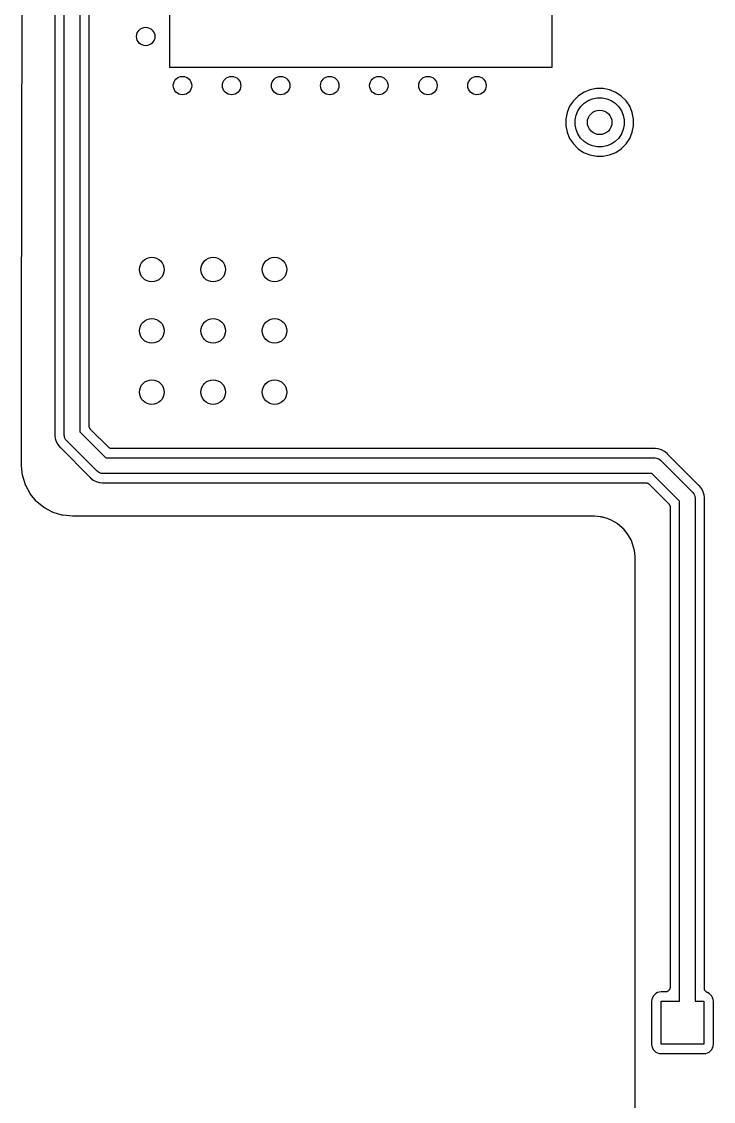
# Model space of a CAD drawing. Extents: x 0.48 to 2.43, y -7.79 to -4.85.
# Drawn here: x 0.479 to 0.923, y -6.707 to -6.014 of the extents above; entities that cross this region are included whole.
import ezdxf

# ---------------------------------------------------------------- set-up
doc = ezdxf.new("R2010")
doc.units = 0
doc.header["$MEASUREMENT"] = 0
doc.layers.add('BLACK', color=7, linetype='CONTINUOUS')

msp = doc.modelspace()

# ---------------------------------------------------------------- linework, layer by layer
at = {"layer": 'BLACK', "linetype": 'CONTINUOUS'}
for p, q in [((0.479425, -6.22047), (0.479902, -5.85976)), ((0.500811, -5.92588), (0.500811, -6.27884)), ((0.506811, -6.27928), (0.506811, -5.92544)), ((0.516811, -5.92727), (0.516811, -6.27746)), ((0.522811, -6.27373), (0.522811, -5.931)), ((0.574275, -5.94503), (0.574275, -6.04316)), ((0.819836, -6.04316), (0.819836, -5.94503)), ((0.574275, -6.04316), (0.574288, -6.04329)), ((0.574288, -6.04329), (0.574422, -6.04331)), ((0.574422, -6.04331), (0.819688, -6.04331)), ((0.819688, -6.04331), (0.819822, -6.04329)), ((0.819822, -6.04329), (0.819836, -6.04316)), ((0.840092, -6.05947), (0.83653, -6.06185)), ((0.84405, -6.05783), (0.840092, -6.05947)), ((0.848252, -6.05699), (0.84405, -6.05783)), ((0.852536, -6.05699), (0.848252, -6.05699)), ((0.856737, -6.05783), (0.852536, -6.05699)), ((0.860695, -6.05947), (0.856737, -6.05783)), ((0.864257, -6.06185), (0.860695, -6.05947)), ((0.833501, -6.06488), (0.831121, -6.06844)), ((0.83653, -6.06185), (0.833501, -6.06488)), ((0.838161, -6.0687), (0.840355, -6.06651)), ((0.840355, -6.06651), (0.842934, -6.06478)), ((0.842934, -6.06478), (0.8458, -6.0636)), ((0.8458, -6.0636), (0.848843, -6.06299)), ((0.848843, -6.06299), (0.851945, -6.06299)), ((0.851945, -6.06299), (0.854987, -6.0636)), ((0.854987, -6.0636), (0.857853, -6.06478)), ((0.857853, -6.06478), (0.860432, -6.06651)), ((0.860432, -6.06651), (0.862626, -6.0687)), ((0.867286, -6.06488), (0.864257, -6.06185)), ((0.869667, -6.06844), (0.867286, -6.06488)), ((0.829481, -6.0724), (0.828646, -6.0766)), ((0.831121, -6.06844), (0.829481, -6.0724)), ((0.835251, -6.07415), (0.836438, -6.07128)), ((0.836438, -6.07128), (0.838161, -6.0687)), ((0.862626, -6.0687), (0.864349, -6.07128)), ((0.864349, -6.07128), (0.865537, -6.07415)), ((0.871306, -6.0724), (0.869667, -6.06844)), ((0.872142, -6.0766), (0.871306, -6.0724)), ((0.828646, -6.0766), (0.828646, -6.08088)), ((0.834646, -6.07719), (0.835251, -6.07415)), ((0.834646, -6.08029), (0.834646, -6.07719)), ((0.835251, -6.08333), (0.834646, -6.08029)), ((0.865537, -6.07415), (0.866142, -6.07719)), ((0.866142, -6.08029), (0.865537, -6.08333)), ((0.866142, -6.07719), (0.866142, -6.08029)), ((0.872142, -6.08088), (0.872142, -6.0766)), ((0.828646, -6.08088), (0.829481, -6.08508)), ((0.829481, -6.08508), (0.831121, -6.08904)), ((0.836438, -6.0862), (0.835251, -6.08333)), ((0.838161, -6.08878), (0.836438, -6.0862)), ((0.864349, -6.0862), (0.862626, -6.08878)), ((0.865537, -6.08333), (0.864349, -6.0862)), ((0.869667, -6.08904), (0.871306, -6.08508)), ((0.871306, -6.08508), (0.872142, -6.08088)), ((0.831121, -6.08904), (0.833501, -6.0926)), ((0.833501, -6.0926), (0.83653, -6.09563)), ((0.840355, -6.09097), (0.838161, -6.08878)), ((0.842934, -6.0927), (0.840355, -6.09097)), ((0.8458, -6.09388), (0.842934, -6.0927)), ((0.848843, -6.09449), (0.8458, -6.09388)), ((0.854987, -6.09388), (0.851945, -6.09449)), ((0.857853, -6.0927), (0.854987, -6.09388)), ((0.860432, -6.09097), (0.857853, -6.0927)), ((0.862626, -6.08878), (0.860432, -6.09097)), ((0.864257, -6.09563), (0.867286, -6.0926)), ((0.867286, -6.0926), (0.869667, -6.08904)), ((0.83653, -6.09563), (0.840092, -6.09801)), ((0.840092, -6.09801), (0.84405, -6.09965)), ((0.84405, -6.09965), (0.848252, -6.10049)), ((0.848252, -6.10049), (0.852536, -6.10049)), ((0.851945, -6.09449), (0.848843, -6.09449)), ((0.852536, -6.10049), (0.856737, -6.09965)), ((0.856737, -6.09965), (0.860695, -6.09801)), ((0.860695, -6.09801), (0.864257, -6.09563)), ((0.479425, -6.29896), (0.479425, -6.22047)), ((0.479425, -6.22047), (0.479425, -6.22047)), ((0.479425, -6.22047), (0.479425, -6.22047)), ((0.522838, -6.274), (0.522811, -6.27373)), ((0.522862, -6.27428), (0.522838, -6.274)), ((0.522867, -6.2743), (0.522862, -6.27428)), ((0.522868, -6.27431), (0.522867, -6.2743)), ((0.522948, -6.27458), (0.522868, -6.27431)), ((0.523026, -6.27484), (0.522948, -6.27458)), ((0.500797, -6.27913), (0.500758, -6.27953)), ((0.500758, -6.27953), (0.500797, -6.27992)), ((0.500811, -6.27888), (0.500797, -6.27901)), ((0.500797, -6.27901), (0.500797, -6.27913)), ((0.500797, -6.27992), (0.500797, -6.27992)), ((0.500797, -6.27992), (0.50097, -6.28168)), ((0.500811, -6.27884), (0.500811, -6.27888)), ((0.506787, -6.27953), (0.506811, -6.27928)), ((0.506853, -6.2802), (0.506787, -6.27953)), ((0.506883, -6.28051), (0.506853, -6.2802)), ((0.507169, -6.28145), (0.506883, -6.28051)), ((0.507634, -6.28232), (0.507169, -6.28145)), ((0.516811, -6.27746), (0.533567, -6.29421)), ((0.523033, -6.27486), (0.523026, -6.27484)), ((0.523037, -6.27487), (0.523033, -6.27486)), ((0.523167, -6.27512), (0.523037, -6.27487)), ((0.523295, -6.27536), (0.523167, -6.27512)), ((0.523305, -6.27537), (0.523295, -6.27536)), ((0.523312, -6.27539), (0.523305, -6.27537)), ((0.523486, -6.2756), (0.523312, -6.27539)), ((0.52366, -6.27582), (0.523486, -6.2756)), ((0.523682, -6.27584), (0.52366, -6.27582)), ((0.523683, -6.27584), (0.523682, -6.27584)), ((0.523682, -6.27584), (0.523682, -6.27584)), ((0.52369, -6.27585), (0.523683, -6.27584)), ((0.535174, -6.28733), (0.52369, -6.27585)), ((0.50097, -6.28168), (0.501599, -6.28376)), ((0.501599, -6.28376), (0.502621, -6.28567)), ((0.502621, -6.28567), (0.503995, -6.28734)), ((0.503995, -6.28734), (0.504301, -6.28759)), ((0.504301, -6.28759), (0.504333, -6.28762)), ((0.504333, -6.28762), (0.504421, -6.28771)), ((0.504421, -6.28771), (0.504519, -6.28779)), ((0.504519, -6.28779), (0.523232, -6.3065)), ((0.508258, -6.28308), (0.507634, -6.28232)), ((0.508449, -6.28324), (0.508258, -6.28308)), ((0.527787, -6.30257), (0.508449, -6.28324)), ((0.535389, -6.28751), (0.535174, -6.28733)), ((0.5356, -6.28769), (0.535389, -6.28751)), ((0.535614, -6.2877), (0.5356, -6.28769)), ((0.535626, -6.28771), (0.535614, -6.2877)), ((0.535872, -6.28784), (0.535626, -6.28771)), ((0.536113, -6.28797), (0.535872, -6.28784)), ((0.536128, -6.28797), (0.536113, -6.28797)), ((0.536142, -6.28798), (0.536128, -6.28797)), ((0.536409, -6.28806), (0.536142, -6.28798)), ((0.536671, -6.28815), (0.536409, -6.28806)), ((0.536687, -6.28815), (0.536671, -6.28815)), ((0.536702, -6.28815), (0.536687, -6.28815)), ((0.536976, -6.28818), (0.536702, -6.28815)), ((0.537253, -6.28821), (0.536976, -6.28818)), ((0.537284, -6.28821), (0.537253, -6.28821)), ((0.537285, -6.28821), (0.537284, -6.28821)), ((0.537295, -6.28821), (0.537285, -6.28821)), ((0.537285, -6.28821), (0.537285, -6.28821)), ((0.88514, -6.28821), (0.537295, -6.28821)), ((0.885265, -6.2882), (0.88514, -6.28821)), ((0.885392, -6.2882), (0.885265, -6.2882)), ((0.885434, -6.2882), (0.885392, -6.2882)), ((0.885827, -6.28816), (0.885434, -6.2882)), ((0.88622, -6.2882), (0.885827, -6.28816)), ((0.887983, -6.28837), (0.88622, -6.2882)), ((0.88622, -6.2882), (0.88622, -6.2882)), ((0.890057, -6.289), (0.887983, -6.28837)), ((0.533567, -6.29421), (0.885581, -6.29421)), ((0.885581, -6.29421), (0.885827, -6.29419)), ((0.885827, -6.29419), (0.886072, -6.29421)), ((0.886072, -6.29421), (0.886807, -6.29428)), ((0.886807, -6.29428), (0.887749, -6.29457)), ((0.887749, -6.29457), (0.888618, -6.29504)), ((0.888618, -6.29504), (0.889379, -6.29566)), ((0.891968, -6.29002), (0.890057, -6.289)), ((0.893643, -6.2914), (0.891968, -6.29002)), ((0.893894, -6.2917), (0.893643, -6.2914)), ((0.893983, -6.29179), (0.893894, -6.2917)), ((0.894062, -6.29189), (0.893983, -6.29179)), ((0.894091, -6.29192), (0.894062, -6.29189)), ((0.913867, -6.3117), (0.894091, -6.29192)), ((0.479438, -6.29909), (0.479425, -6.29896)), ((0.479438, -6.29923), (0.479438, -6.29909)), ((0.479442, -6.29927), (0.479438, -6.29923)), ((0.480089, -6.30543), (0.479442, -6.29927)), ((0.889379, -6.29566), (0.889536, -6.29585)), ((0.889536, -6.29585), (0.909937, -6.31625)), ((0.480143, -6.30569), (0.480089, -6.30543)), ((0.480194, -6.30596), (0.480143, -6.30569)), ((0.480206, -6.306), (0.480194, -6.30596)), ((0.4819, -6.31147), (0.480206, -6.306)), ((0.523232, -6.3065), (0.523261, -6.30653)), ((0.523261, -6.30653), (0.52334, -6.30663)), ((0.52334, -6.30663), (0.523429, -6.30672)), ((0.523429, -6.30672), (0.52368, -6.30703)), ((0.52368, -6.30703), (0.525355, -6.3084)), ((0.525355, -6.3084), (0.527266, -6.30942)), ((0.527943, -6.30277), (0.527787, -6.30257)), ((0.528473, -6.3032), (0.527943, -6.30277)), ((0.528705, -6.30339), (0.528473, -6.3032)), ((0.529573, -6.30385), (0.528705, -6.30339)), ((0.530516, -6.30414), (0.529573, -6.30385)), ((0.531496, -6.30424), (0.530516, -6.30414)), ((0.531741, -6.30421), (0.531496, -6.30424)), ((0.883756, -6.30421), (0.531741, -6.30421)), ((0.901575, -6.32203), (0.883756, -6.30421)), ((0.482005, -6.31172), (0.4819, -6.31147)), ((0.482107, -6.31197), (0.482005, -6.31172)), ((0.482127, -6.31201), (0.482107, -6.31197)), ((0.48485, -6.31705), (0.482127, -6.31201)), ((0.527266, -6.30942), (0.52934, -6.31005)), ((0.52934, -6.31005), (0.531103, -6.31023)), ((0.531103, -6.31023), (0.531103, -6.31023)), ((0.531103, -6.31023), (0.531496, -6.31027)), ((0.531496, -6.31027), (0.531889, -6.31023)), ((0.531889, -6.31023), (0.531931, -6.31022)), ((0.531931, -6.31022), (0.532057, -6.31022)), ((0.532057, -6.31022), (0.532183, -6.31021)), ((0.532183, -6.31021), (0.880028, -6.31021)), ((0.880028, -6.31021), (0.880038, -6.31021)), ((0.880038, -6.31021), (0.880038, -6.31021)), ((0.880038, -6.31021), (0.880039, -6.31021)), ((0.880039, -6.31021), (0.88007, -6.31021)), ((0.88007, -6.31021), (0.880346, -6.31024)), ((0.880346, -6.31024), (0.880621, -6.31027)), ((0.880621, -6.31027), (0.880636, -6.31028)), ((0.880636, -6.31028), (0.880652, -6.31028)), ((0.880652, -6.31028), (0.880914, -6.31036)), ((0.880914, -6.31036), (0.881181, -6.31044)), ((0.881181, -6.31044), (0.881195, -6.31045)), ((0.881195, -6.31045), (0.88121, -6.31046)), ((0.88121, -6.31046), (0.881452, -6.31059)), ((0.881452, -6.31059), (0.881697, -6.31072)), ((0.881697, -6.31072), (0.881709, -6.31073)), ((0.881709, -6.31073), (0.881723, -6.31074)), ((0.881723, -6.31074), (0.881935, -6.31092)), ((0.881935, -6.31092), (0.882149, -6.31109)), ((0.882149, -6.31109), (0.894696, -6.32364)), ((0.909937, -6.31625), (0.910127, -6.31641)), ((0.913965, -6.31178), (0.913867, -6.3117)), ((0.914053, -6.31187), (0.913965, -6.31178)), ((0.914085, -6.31189), (0.914053, -6.31187)), ((0.914391, -6.31214), (0.914085, -6.31189)), ((0.915765, -6.31382), (0.914391, -6.31214)), ((0.916787, -6.31573), (0.915765, -6.31382)), ((0.917115, -6.31681), (0.916787, -6.31573)), ((0.485002, -6.31727), (0.48485, -6.31705)), ((0.485151, -6.3175), (0.485002, -6.31727)), ((0.485177, -6.31753), (0.485151, -6.3175)), ((0.488827, -6.32194), (0.485177, -6.31753)), ((0.489019, -6.32213), (0.488827, -6.32194)), ((0.48921, -6.32233), (0.489019, -6.32213)), ((0.489242, -6.32235), (0.48921, -6.32233)), ((0.49368, -6.32597), (0.489242, -6.32235)), ((0.901575, -6.64311), (0.901575, -6.32203)), ((0.910127, -6.31641), (0.91065, -6.31705)), ((0.91065, -6.31705), (0.910752, -6.31717)), ((0.910752, -6.31717), (0.911217, -6.31804)), ((0.911217, -6.31804), (0.911502, -6.31898)), ((0.911502, -6.31898), (0.911599, -6.31996)), ((0.911599, -6.31996), (0.911575, -6.32021)), ((0.911575, -6.32021), (0.911575, -6.64311)), ((0.917116, -6.31682), (0.917115, -6.31681)), ((0.917416, -6.3178), (0.917116, -6.31682)), ((0.917589, -6.31956), (0.917416, -6.3178)), ((0.917575, -6.32061), (0.917589, -6.32048)), ((0.917575, -6.32065), (0.917575, -6.32061)), ((0.917575, -6.63469), (0.917575, -6.32065)), ((0.917589, -6.31957), (0.917589, -6.31956)), ((0.917628, -6.31996), (0.917589, -6.31957)), ((0.917589, -6.32035), (0.917628, -6.31996)), ((0.917589, -6.32048), (0.917589, -6.32035)), ((0.493905, -6.32612), (0.49368, -6.32597)), ((0.49413, -6.32628), (0.493905, -6.32612)), ((0.494167, -6.3263), (0.49413, -6.32628)), ((0.499223, -6.32899), (0.494167, -6.3263)), ((0.494167, -6.3263), (0.494167, -6.3263)), ((0.499474, -6.32909), (0.499223, -6.32899)), ((0.499724, -6.3292), (0.499474, -6.32909)), ((0.499764, -6.32921), (0.499724, -6.3292)), ((0.505245, -6.33086), (0.499764, -6.32921)), ((0.894696, -6.32364), (0.894703, -6.32365)), ((0.894703, -6.32365), (0.894704, -6.32365)), ((0.894704, -6.32365), (0.894704, -6.32365)), ((0.894704, -6.32365), (0.894726, -6.32367)), ((0.894726, -6.32367), (0.8949, -6.32389)), ((0.8949, -6.32389), (0.895074, -6.3241)), ((0.895074, -6.3241), (0.895081, -6.32411)), ((0.895081, -6.32411), (0.895091, -6.32413)), ((0.895091, -6.32413), (0.895219, -6.32437)), ((0.895219, -6.32437), (0.895349, -6.32462)), ((0.895349, -6.32462), (0.895353, -6.32463)), ((0.895353, -6.32463), (0.89536, -6.32465)), ((0.89536, -6.32465), (0.895437, -6.32491)), ((0.895437, -6.32491), (0.895518, -6.32518)), ((0.895518, -6.32518), (0.895519, -6.32519)), ((0.895519, -6.32519), (0.895524, -6.32521)), ((0.895524, -6.32521), (0.895548, -6.32548)), ((0.895548, -6.32548), (0.895575, -6.32576)), ((0.895575, -6.32576), (0.895575, -6.63407)), ((0.505512, -6.33092), (0.505245, -6.33086)), ((0.505778, -6.33097), (0.505512, -6.33092)), ((0.505819, -6.33098), (0.505778, -6.33097)), ((0.50582, -6.33098), (0.505819, -6.33098)), ((0.512007, -6.33158), (0.50582, -6.33098)), ((0.50582, -6.33098), (0.50582, -6.33098)), ((0.512132, -6.33158), (0.512007, -6.33158)), ((0.512258, -6.3316), (0.512132, -6.33158)), ((0.512299, -6.3316), (0.512258, -6.3316)), ((0.8468, -6.3316), (0.512299, -6.3316)), ((0.847137, -6.33163), (0.8468, -6.3316)), ((0.847138, -6.33163), (0.847137, -6.33163)), ((0.847137, -6.33163), (0.847137, -6.33163)), ((0.850924, -6.332), (0.847138, -6.33163)), ((0.851653, -6.33216), (0.850924, -6.332)), ((0.851654, -6.33216), (0.851653, -6.33216)), ((0.851695, -6.33217), (0.851654, -6.33216)), ((0.852439, -6.33231), (0.851695, -6.33217)), ((0.855941, -6.33337), (0.852439, -6.33231)), ((0.856627, -6.33366), (0.855941, -6.33337)), ((0.856665, -6.33368), (0.856627, -6.33366)), ((0.856627, -6.33366), (0.856627, -6.33366)), ((0.857367, -6.33397), (0.856665, -6.33368)), ((0.860596, -6.33569), (0.857367, -6.33397)), ((0.861211, -6.33611), (0.860596, -6.33569)), ((0.861246, -6.33613), (0.861211, -6.33611)), ((0.861211, -6.33611), (0.861211, -6.33611)), ((0.861878, -6.33655), (0.861246, -6.33613)), ((0.864713, -6.33886), (0.861878, -6.33655)), ((0.865234, -6.3394), (0.864713, -6.33886)), ((0.865264, -6.33943), (0.865234, -6.3394)), ((0.865802, -6.33996), (0.865264, -6.33943)), ((0.868134, -6.34278), (0.865802, -6.33996)), ((0.868543, -6.3434), (0.868134, -6.34278)), ((0.868566, -6.34344), (0.868543, -6.3434)), ((0.868543, -6.3434), (0.868543, -6.3434)), ((0.86899, -6.34407), (0.868566, -6.34344)), ((0.87073, -6.34729), (0.86899, -6.34407)), ((0.871008, -6.34797), (0.87073, -6.34729)), ((0.871009, -6.34798), (0.871008, -6.34797)), ((0.871025, -6.34801), (0.871009, -6.34798)), ((0.871319, -6.34871), (0.871025, -6.34801)), ((0.872401, -6.35221), (0.871319, -6.34871)), ((0.87254, -6.35294), (0.872401, -6.35221)), ((0.872549, -6.35298), (0.87254, -6.35294)), ((0.87254, -6.35294), (0.87254, -6.35294)), ((0.872701, -6.35373), (0.872549, -6.35298)), ((0.873086, -6.35739), (0.872701, -6.35373)), ((0.873096, -6.35749), (0.873086, -6.35739)), ((0.873094, -6.3576), (0.873096, -6.35749)), ((0.873098, -6.35764), (0.873094, -6.3576)), ((0.873126, -6.35792), (0.873098, -6.35764)), ((0.873126, -6.98853), (0.873126, -6.35792)), ((0.895335, -6.63524), (0.895332, -6.63525)), ((0.89534, -6.63523), (0.895335, -6.63524)), ((0.895424, -6.63496), (0.89534, -6.63523)), ((0.895509, -6.63469), (0.895424, -6.63496)), ((0.89551, -6.63468), (0.895509, -6.63469)), ((0.895514, -6.63467), (0.89551, -6.63468)), ((0.895543, -6.63439), (0.895514, -6.63467)), ((0.895575, -6.63411), (0.895543, -6.63439)), ((0.895575, -6.63407), (0.895575, -6.63409)), ((0.895575, -6.63409), (0.895575, -6.63409)), ((0.895575, -6.63409), (0.895575, -6.63409)), ((0.895575, -6.63409), (0.895575, -6.63411)), ((0.917588, -6.63483), (0.917575, -6.63469)), ((0.917587, -6.63496), (0.917588, -6.63483)), ((0.917616, -6.63512), (0.917587, -6.63496)), ((0.917632, -6.63527), (0.917616, -6.63512)), ((0.883851, -6.64193), (0.88372, -6.64326)), ((0.884194, -6.6408), (0.883851, -6.64193)), ((0.884751, -6.63976), (0.884194, -6.6408)), ((0.885501, -6.63885), (0.884751, -6.63976)), ((0.886414, -6.6381), (0.885501, -6.63885)), ((0.887456, -6.63754), (0.886414, -6.6381)), ((0.888588, -6.6372), (0.887456, -6.63754)), ((0.889911, -6.63707), (0.888588, -6.6372)), ((0.892575, -6.63707), (0.889911, -6.63707)), ((0.892858, -6.63704), (0.892575, -6.63707)), ((0.893137, -6.63701), (0.892858, -6.63704)), ((0.893147, -6.63701), (0.893137, -6.63701)), ((0.893158, -6.63701), (0.893147, -6.63701)), ((0.89343, -6.63693), (0.893158, -6.63701)), ((0.893699, -6.63685), (0.89343, -6.63693)), ((0.893708, -6.63684), (0.893699, -6.63685)), ((0.893718, -6.63684), (0.893708, -6.63684)), ((0.89397, -6.63671), (0.893718, -6.63684)), ((0.894218, -6.63658), (0.89397, -6.63671)), ((0.894226, -6.63657), (0.894218, -6.63658)), ((0.894235, -6.63657), (0.894226, -6.63657)), ((0.894455, -6.63639), (0.894235, -6.63657)), ((0.894674, -6.63621), (0.894455, -6.63639)), ((0.894681, -6.6362), (0.894674, -6.63621)), ((0.894689, -6.6362), (0.894681, -6.6362)), ((0.894869, -6.63598), (0.894689, -6.6362)), ((0.89505, -6.63576), (0.894869, -6.63598)), ((0.895055, -6.63575), (0.89505, -6.63576)), ((0.895062, -6.63574), (0.895055, -6.63575)), ((0.895197, -6.63549), (0.895062, -6.63574)), ((0.895332, -6.63525), (0.895197, -6.63549)), ((0.917671, -6.6354), (0.917632, -6.63527)), ((0.917696, -6.63553), (0.917671, -6.6354)), ((0.917755, -6.63568), (0.917696, -6.63553)), ((0.917801, -6.63583), (0.917755, -6.63568)), ((0.917864, -6.63595), (0.917801, -6.63583)), ((0.917914, -6.63608), (0.917864, -6.63595)), ((0.918001, -6.63621), (0.917914, -6.63608)), ((0.918076, -6.63635), (0.918001, -6.63621)), ((0.918161, -6.63646), (0.918076, -6.63635)), ((0.918234, -6.63657), (0.918161, -6.63646)), ((0.918346, -6.63668), (0.918234, -6.63657)), ((0.918446, -6.63681), (0.918346, -6.63668)), ((0.91855, -6.63689), (0.918446, -6.63681)), ((0.918643, -6.63699), (0.91855, -6.63689)), ((0.918775, -6.63708), (0.918643, -6.63699)), ((0.918897, -6.63718), (0.918775, -6.63708)), ((0.919015, -6.63724), (0.918897, -6.63718)), ((0.919126, -6.63732), (0.919015, -6.63724)), ((0.919272, -6.63738), (0.919126, -6.63732)), ((0.919412, -6.63746), (0.919272, -6.63738)), ((0.919541, -6.6375), (0.919412, -6.63746)), ((0.919586, -6.63752), (0.919541, -6.6375)), ((0.920672, -6.6381), (0.919586, -6.63752)), ((0.921586, -6.63885), (0.920672, -6.6381)), ((0.922336, -6.63976), (0.921586, -6.63885)), ((0.922843, -6.64071), (0.922336, -6.63976)), ((0.922893, -6.6408), (0.922843, -6.64071)), ((0.922843, -6.64071), (0.922843, -6.64071)), ((0.923236, -6.64193), (0.922893, -6.6408)), ((0.923366, -6.64326), (0.923236, -6.64193)), ((0.88372, -6.64326), (0.88372, -6.67052)), ((0.889764, -6.67067), (0.889764, -6.64311)), ((0.889764, -6.64311), (0.901575, -6.64311)), ((0.911575, -6.64311), (0.917323, -6.64311)), ((0.917323, -6.64311), (0.917323, -6.67067)), ((0.923366, -6.67052), (0.923366, -6.64326)), ((0.88372, -6.67052), (0.883851, -6.67185)), ((0.883851, -6.67185), (0.884194, -6.67298)), ((0.884194, -6.67298), (0.884751, -6.67402)), ((0.884751, -6.67402), (0.885501, -6.67493)), ((0.885501, -6.67493), (0.886414, -6.67568)), ((0.886414, -6.67568), (0.887456, -6.67624)), ((0.887456, -6.67624), (0.888588, -6.67658)), ((0.888588, -6.67658), (0.889911, -6.67671)), ((0.917323, -6.67067), (0.889764, -6.67067)), ((0.889911, -6.67671), (0.917175, -6.67671)), ((0.917175, -6.67671), (0.918499, -6.67658)), ((0.918499, -6.67658), (0.91963, -6.67624)), ((0.91963, -6.67624), (0.920672, -6.67568)), ((0.920672, -6.67568), (0.921586, -6.67493)), ((0.921586, -6.67493), (0.922336, -6.67402)), ((0.922336, -6.67402), (0.922893, -6.67298)), ((0.922893, -6.67298), (0.923236, -6.67185)), ((0.923236, -6.67185), (0.923366, -6.67052))]:
    msp.add_line(p, q, dxfattribs=at)
at = {"layer": 'BLACK'}
for centre, radius in [((0.559055, -6.02362), 0.005906), ((0.582677, -6.05512), 0.005906), ((0.614173, -6.05512), 0.005906), ((0.645669, -6.05512), 0.005906), ((0.677165, -6.05512), 0.005906), ((0.708661, -6.05512), 0.005906), ((0.740157, -6.05512), 0.005906), ((0.771654, -6.05512), 0.005906), ((0.850394, -6.07874), 0.007874), ((0.562992, -6.17323), 0.007874), ((0.602362, -6.17323), 0.007874), ((0.641732, -6.17323), 0.007874), ((0.562992, -6.2126), 0.007874), ((0.602362, -6.2126), 0.007874), ((0.641732, -6.2126), 0.007874), ((0.562992, -6.25197), 0.007874), ((0.602362, -6.25197), 0.007874), ((0.641732, -6.25197), 0.007874)]:
    msp.add_circle(centre, radius, dxfattribs=at)

doc.saveas('drawing.dxf')
